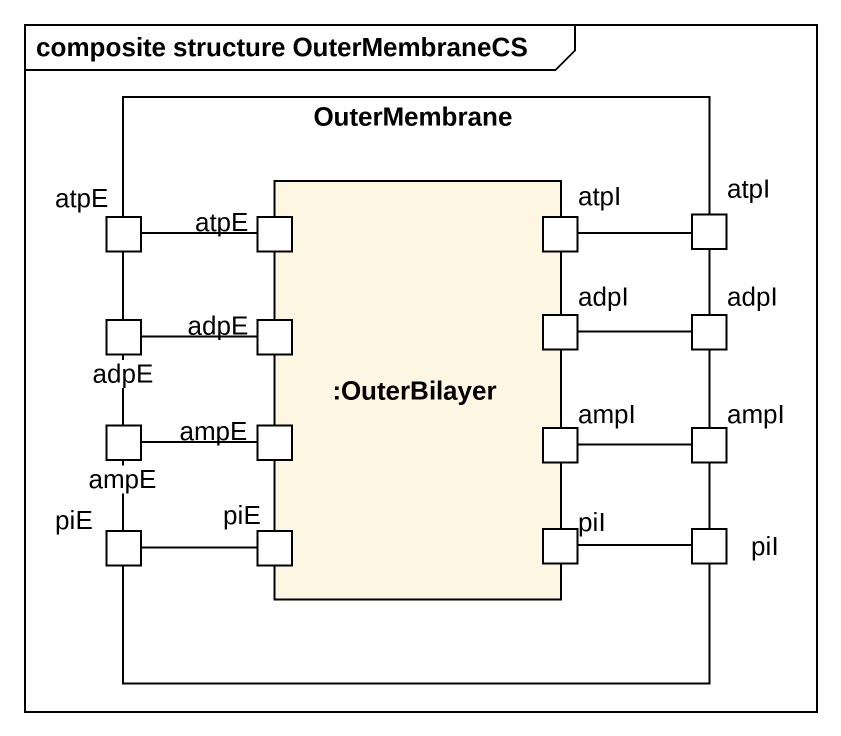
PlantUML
@startuml
mainframe composite structure OuterMembraneCS
rectangle OuterMembrane #FFFFFF {
  port atpE
  rectangle ":OuterBilayer" as OuterBilayer {
    port "atpE" as atpE_2
    port atpI
    port "adpE" as adpE_2
    port adpI
    port "ampE" as ampE_2
    port ampI
    port "piE" as piE_2
    port piI
  }
  port "atpI" as atpI_2
  port adpE
  port "adpI" as adpI_2
  port ampE
  port "ampI" as ampI_2
  port piE
  port "piI" as piI_2
}
atpE -right- atpE_2
atpI -right- atpI_2
adpE -right- adpE_2
adpI -right- adpI_2
ampE -right- ampE_2
ampI -right- ampI_2
piE -right- piE_2
piI -right- piI_2
@enduml
